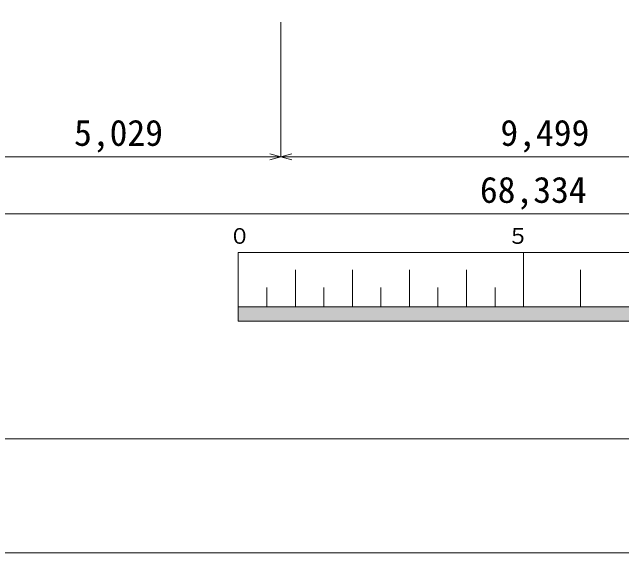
# Model space of a CAD drawing. Units: millimetres, scale not verified. Extents: x -51052 to 51048, y -29700 to 29700.
# Drawn here: x -13222 to -2537, y -29700 to -20220 of the extents above; entities that cross this region are included whole.
import ezdxf
from ezdxf.enums import TextEntityAlignment as Align

# ---------------------------------------------------------------- set-up
doc = ezdxf.new("R2010")
doc.units = ezdxf.units.MM
doc.header["$LTSCALE"] = 100
doc.layers.add('0-2_sunpou', color=7, linetype='Continuous', lineweight=18)
doc.layers.add('0-4_frame', color=7, linetype='Continuous', lineweight=18)
doc.styles.add('ＭＳ ゴシック', font='')
doc.styles.get('ＭＳ ゴシック').set_extended_font_data('MS Gothic')

msp = doc.modelspace()

# ---------------------------------------------------------------- linework, layer by layer
at = {"layer": '0-2_sunpou'}
for p, q in [((-8512, -20395.9), (-8512, -22754.2)), ((28605.7, -22754.2), (-39728.3, -22754.2)), ((-8512, -22754.2), (-8705.2, -22702.5)), ((-8512, -22754.2), (-8705.2, -22806)), ((-8512, -22754.2), (-8318.9, -22702.5)), ((-8512, -22754.2), (-8318.9, -22806)), ((33017.7, -23754.2), (-42026.3, -23754.2)), ((-4259, -25386.5), (-4259, -24436.5)), ((-8259, -25386.5), (-8259, -24736.5)), ((-7259, -25386.5), (-7259, -24736.5)), ((-6259, -25386.5), (-6259, -24736.5)), ((-5259, -25386.5), (-5259, -24736.5)), ((-3259, -25386.5), (-3259, -24736.5)), ((-8759, -25386.5), (-8759, -25046.5)), ((-7759, -25386.5), (-7759, -25046.5)), ((-6759, -25386.5), (-6759, -25046.5)), ((-5759, -25386.5), (-5759, -25046.5)), ((-4759, -25386.5), (-4759, -25046.5)), ((-9259, -25386.5), (10741, -25386.5)), ((-9259, -25386.5), (10741, -25386.5)), ((-9259, -25386.5), (10741, -25386.5)), ((10741, -25636.5), (-9259, -25636.5)), ((10741, -25636.5), (-9259, -25636.5))]:
    msp.add_line(p, q, dxfattribs=at)
msp.add_lwpolyline([(-9259, -24436.5), (10741, -24436.5), (10741, -25636.5), (-9259, -25636.5)], close=True, dxfattribs=at)
msp.add_solid([(-9259, -25386.5), (10741, -25386.5), (-9259, -25636.5), (10741, -25636.5)], dxfattribs=at)
at = {"layer": '0-4_frame'}
for points in [[(-51051.5, -29700.1), (51048.5, -29700.1), (51048.5, 29699.9), (-51051.5, 29699.9)], [(-49051.5, -27700.1), (49048.5, -27700.1), (49048.5, 27699.9), (-49051.5, 27699.9)]]:
    msp.add_lwpolyline(points, close=True, dxfattribs=at)

# ---------------------------------------------------------------- texts
at = {"layer": '0-2_sunpou', "style": 'ＭＳ ゴシック'}
for s, height, p in [('5,029', 458.2, (-12136.9, -22701.2)), ('9,499', 458.2, (-4664.9, -22701.2)), ('68,334', 458.2, (-5023.7, -23701.2)), ('０', 274.9, (-9422.3, -24364.2)), ('５', 274.9, (-4542.3, -24364.2))]:
    msp.add_text(s, height=height, dxfattribs=at).set_placement(p, align=Align.BOTTOM_LEFT)

doc.saveas('drawing.dxf')
